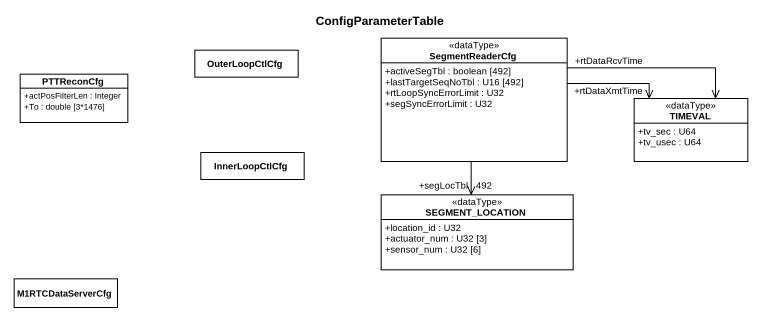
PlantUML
@startuml
title ConfigParameterTable
hide circle
hide empty members
skinparam classAttributeIconSize 0
class SegmentReaderCfg <<dataType>> {
  +activeSegTbl : boolean [492]
  +lastTargetSeqNoTbl : U16 [492]
  +rtLoopSyncErrorLimit : U32
  +segSyncErrorLimit : U32
}
class PTTReconCfg {
  +actPosFilterLen : Integer
  +To : double [3*1476]
}
class OuterLoopCtlCfg
class TIMEVAL <<dataType>> {
  +tv_sec : U64
  +tv_usec : U64
}
class InnerLoopCtlCfg
class SEGMENT_LOCATION <<dataType>> {
  +location_id : U32
  +actuator_num : U32 [3]
  +sensor_num : U32 [6]
}
class M1RTCDataServerCfg
TIMEVAL "+rtDataRcvTime" <-left- SegmentReaderCfg
TIMEVAL "+rtDataXmtTime" <-left- SegmentReaderCfg
SEGMENT_LOCATION "+segLocTbl\n492" <-up- SegmentReaderCfg
@enduml
